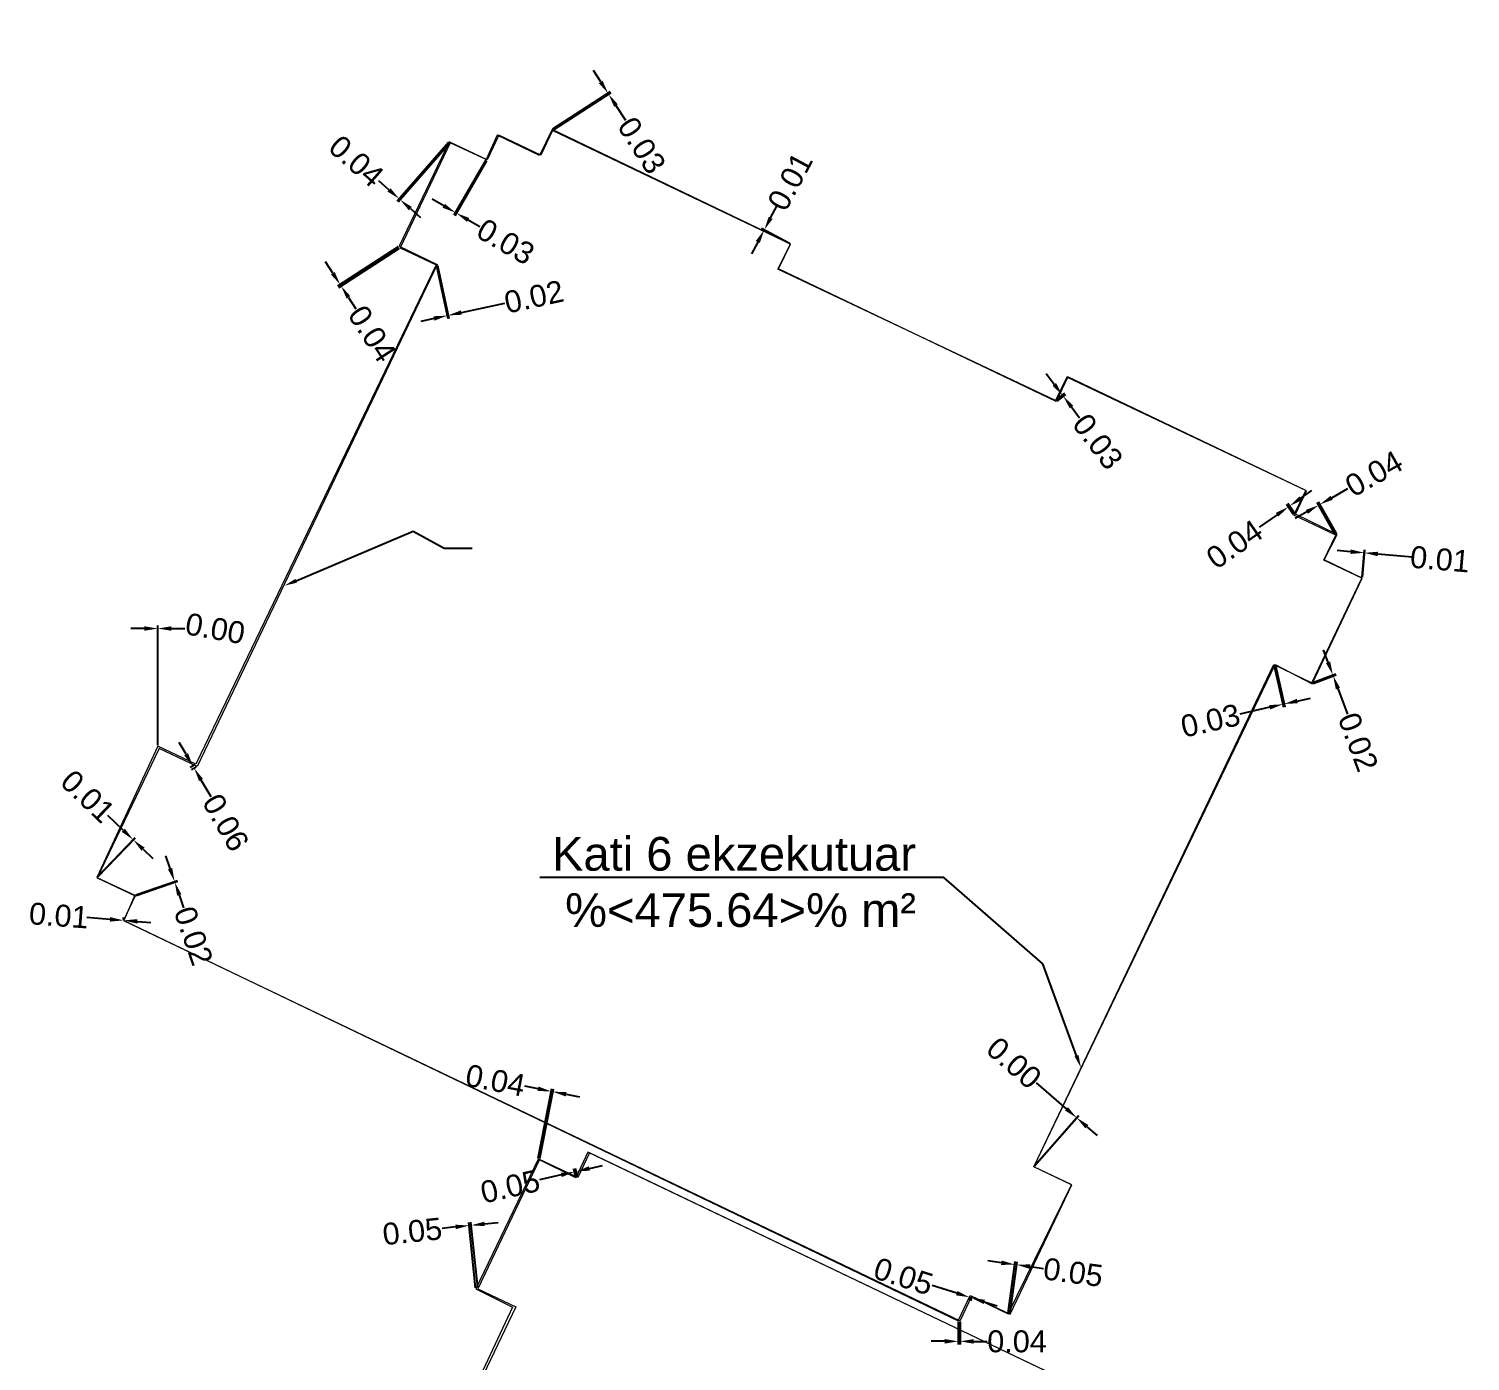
# Model space of a CAD drawing. Header units: metres. Extents: x 7511827 to 7511862.8, y 4693253 to 4693310.
# Drawn here: x 7511827.03 to 7511861.22, y 4693278.39 to 4693310 of the extents above; entities that cross this region are included whole.
import ezdxf
from ezdxf import colors
from ezdxf.entities.mleader import LeaderData, LeaderLine
from ezdxf.math import Vec2, Vec3

# ---------------------------------------------------------------- set-up
doc = ezdxf.new("R2010")
doc.units = ezdxf.units.M
for name, color, linetype, lineweight in [('kati 6 ekzekutim', 1, 'Continuous', 0), ('kati 6 ekzekutim pikat', 1, 'Continuous', 0), ('kati 6 projekt', 250, 'Continuous', 0)]:
    doc.layers.add(name, color=color, linetype=linetype, lineweight=lineweight)
doc.styles.get("Standard").update_dxf_attribs({"font": 'arial.ttf'})
doc.dimstyles.get("Standard").update_dxf_attribs({"dimtxt": 0.18, "dimasz": 0.18, "dimexe": 0.18, "dimexo": 0.0625, "dimgap": 0.09, "dimtad": 0, "dimtih": 1, "dimtoh": 1, "dimdec": 4, "dimzin": 0, "dimdsep": 46, "dimtxsty": 'Standard', "dimcen": 0.09, "dimadec": 0, "dimazin": 0, "dimtfac": 1, "dimtdec": 4, "dimtofl": 0, "dimtmove": 0, "dimatfit": 3, "dimfxl": 1, "dimtolj": 1, "dimtzin": 0, "dimarcsym": 0})

# ---------------------------------------------------------------- blocks, each defined once
blk = doc.blocks.new('*D36')
at = {"layer": 'Defpoints', "color": 0, "transparency": 16777216}
for p in [(7511858.699266247, 4693297.566570179), (7511858.648187623, 4693296.963661869), (7511858.656, 4693296.963000001, 643.937)]:
    blk.add_point(p, dxfattribs=at)
at = {"layer": 'kati 6 ekzekutim', "color": 0, "lineweight": -2, "transparency": 16777216}
for p, q in [((7511858.380408509, 4693297.593583929), (7511858.061550771, 4693297.620597679)), ((7511858.650298073, 4693296.98857263), (7511858.705344342, 4693297.63831317)), ((7511858.65811045, 4693296.987910762), (7511858.713156719, 4693297.637651302)), ((7511859.025936363, 4693297.53889456), (7511859.841327569, 4693297.469814304))]:
    blk.add_line(p, q, dxfattribs=at)
at = {"layer": 'kati 6 ekzekutim', "color": 0, "transparency": 16777216}
for points in [[(7511858.3849108, 4693297.646726887), (7511858.375906217, 4693297.540440973), (7511858.699266247, 4693297.566570179)], [(7511859.030438655, 4693297.592037518), (7511859.021434071, 4693297.485751605), (7511858.707078625, 4693297.565908311)]]:
    blk.add_solid(points, dxfattribs=at)
at = {"layer": 'kati 6 ekzekutim', "color": 0, "transparency": 16777216, "insert": (7511860.500138007, 4693297.41399963), "char_height": 0.52, "attachment_point": 5, "rotation": 355.15744330239573}
blk.add_mtext('\\A1;0.01', dxfattribs=at)
blk = doc.blocks.new('*D37')
at = {"layer": 'Defpoints', "color": 0, "transparency": 16777216}
for p in [(7511857.619963461, 4693298.69557539), (7511858.026443626, 4693297.981468434), (7511858.059000001, 4693298, 643.937)]:
    blk.add_point(p, dxfattribs=at)
at = {"layer": 'kati 6 ekzekutim', "color": 0, "lineweight": -2, "transparency": 16777216}
for p, q in [((7511857.930622472, 4693298.872407062), (7511858.316382575, 4693299.091987377)), ((7511857.341860822, 4693298.537275285), (7511857.063758185, 4693298.378975179)), ((7511858.01407643, 4693298.003195203), (7511857.584345937, 4693298.758148483)), ((7511858.046632805, 4693298.021726769), (7511857.616902311, 4693298.776680049))]:
    blk.add_line(p, q, dxfattribs=at)
at = {"layer": 'kati 6 ekzekutim', "color": 0, "transparency": 16777216}
for points in [[(7511857.904239122, 4693298.918757501), (7511857.957005823, 4693298.826056622), (7511857.652519835, 4693298.714106956)], [(7511857.315477472, 4693298.583625724), (7511857.368244173, 4693298.490924845), (7511857.619963461, 4693298.69557539)]]:
    blk.add_solid(points, dxfattribs=at)
at = {"layer": 'kati 6 ekzekutim', "color": 0, "transparency": 16777216, "insert": (7511858.933681269, 4693299.443362858), "char_height": 0.52, "attachment_point": 5, "rotation": 29.649167470526503}
blk.add_mtext('\\A1;0.04', dxfattribs=at)
blk = doc.blocks.new('*D95')
at = {"layer": 'Defpoints', "color": 0, "transparency": 16777216}
for p in [(7511856.933436012, 4693298.677395376), (7511857.034067086, 4693298.456013963), (7511857.070000003, 4693298.481000002, 650.103)]:
    blk.add_point(p, dxfattribs=at)
at = {"layer": 'kati 6 ekzekutim', "color": 0, "lineweight": -2, "transparency": 16777216}
for p, q in [((7511857.196162595, 4693298.86008293), (7511857.458889179, 4693299.042770484)), ((7511857.019794621, 4693298.476539477), (7511856.856398396, 4693298.711522819)), ((7511857.055727538, 4693298.501525516), (7511856.892331312, 4693298.736508857)), ((7511856.634776512, 4693298.469721784), (7511856.209004153, 4693298.173659964))]:
    blk.add_line(p, q, dxfattribs=at)
at = {"layer": 'kati 6 ekzekutim', "color": 0, "transparency": 16777216}
for points in [[(7511857.16571467, 4693298.903870693), (7511857.226610522, 4693298.816295166), (7511856.933436012, 4693298.677395376)], [(7511856.604328587, 4693298.513509547), (7511856.665224439, 4693298.425934019), (7511856.897503096, 4693298.652409337)]]:
    blk.add_solid(points, dxfattribs=at)
at = {"layer": 'kati 6 ekzekutim', "color": 0, "transparency": 16777216, "insert": (7511855.625835367, 4693297.768152162), "char_height": 0.52, "attachment_point": 5, "rotation": 34.812912058478254}
blk.add_mtext('\\A1;0.04', dxfattribs=at)
blk = doc.blocks.new('*D97')
at = {"layer": 'Defpoints', "color": 0, "transparency": 16777216}
for p in [(7511857.461825814, 4693294.482725419), (7511857.47, 4693294.461, 650.144), (7511857.958123738, 4693294.669457431)]:
    blk.add_point(p, dxfattribs=at)
at = {"layer": 'kati 6 ekzekutim', "color": 0, "lineweight": -2, "transparency": 16777216}
for p, q in [((7511857.845436127, 4693294.968959522), (7511857.732748515, 4693295.268461611)), ((7511857.485224415, 4693294.491529139), (7511858.02551171, 4693294.694812144)), ((7511857.4933986, 4693294.469803721), (7511858.033685895, 4693294.673086725)), ((7511858.078985536, 4693294.348229921), (7511858.307016528, 4693293.742167216))]:
    blk.add_line(p, q, dxfattribs=at)
at = {"layer": 'kati 6 ekzekutim', "color": 0, "transparency": 16777216}
for points in [[(7511857.895353141, 4693294.98774079), (7511857.795519113, 4693294.950178253), (7511857.958123738, 4693294.669457431)], [(7511858.12890255, 4693294.36701119), (7511858.029068521, 4693294.329448653), (7511857.966297924, 4693294.647732012)]]:
    blk.add_solid(points, dxfattribs=at)
at = {"layer": 'kati 6 ekzekutim', "color": 0, "transparency": 16777216, "insert": (7511858.556584807, 4693293.078862529), "char_height": 0.52, "attachment_point": 5, "rotation": 290.61880098057253}
blk.add_mtext('\\A1;0.02', dxfattribs=at)
blk = doc.blocks.new('*D98')
at = {"layer": 'Defpoints', "color": 0, "transparency": 16777216}
for p in [(7511856.559667039, 4693294.914129745), (7511856.59, 4693294.921, 650.016), (7511856.772654843, 4693293.97376423)]:
    blk.add_point(p, dxfattribs=at)
at = {"layer": 'kati 6 ekzekutim', "color": 0, "lineweight": -2, "transparency": 16777216}
for p, q in [((7511856.565189526, 4693294.889747331), (7511856.788559606, 4693293.903542876)), ((7511856.595522488, 4693294.896617586), (7511856.818892567, 4693293.910413131)), ((7511857.115082707, 4693294.051322326), (7511857.427177612, 4693294.122010167)), ((7511856.460559938, 4693293.903076389), (7511855.749426702, 4693293.742008481))]:
    blk.add_line(p, q, dxfattribs=at)
at = {"layer": 'kati 6 ekzekutim', "color": 0, "transparency": 16777216}
for points in [[(7511857.103301401, 4693294.103338143), (7511857.126864014, 4693293.999306509), (7511856.802987803, 4693293.980634484)], [(7511856.448778631, 4693293.955092207), (7511856.472341244, 4693293.851060571), (7511856.772654843, 4693293.97376423)]]:
    blk.add_solid(points, dxfattribs=at)
at = {"layer": 'kati 6 ekzekutim', "color": 0, "transparency": 16777216, "insert": (7511855.05563824, 4693293.584869074), "char_height": 0.52, "attachment_point": 5, "rotation": 12.761870640787713}
blk.add_mtext('\\A1;0.03', dxfattribs=at)
blk = doc.blocks.new('*D99')
at = {"layer": 'Defpoints', "color": 0, "transparency": 16777216}
for p in [(7511851.882478684, 4693284.165306543), (7511850.865130385, 4693283.005634841), (7511850.866999999, 4693283.003999999, 650.094)]:
    blk.add_point(p, dxfattribs=at)
at = {"layer": 'kati 6 ekzekutim', "color": 0, "lineweight": -2, "transparency": 16777216}
for p, q in [((7511851.639716228, 4693284.377584775), (7511850.930256872, 4693284.997955736)), ((7511850.881586901, 4693283.024454595), (7511851.928003835, 4693284.221142274)), ((7511850.883456513, 4693283.022819753), (7511851.929873448, 4693284.219507433)), ((7511852.123371528, 4693283.954663152), (7511852.364264371, 4693283.744019762))]:
    blk.add_line(p, q, dxfattribs=at)
at = {"layer": 'kati 6 ekzekutim', "color": 0, "transparency": 16777216}
for points in [[(7511851.67482346, 4693284.417733582), (7511851.604608997, 4693284.337435968), (7511851.880609072, 4693284.166941385)], [(7511852.158478759, 4693283.99481196), (7511852.088264296, 4693283.914514346), (7511851.882478684, 4693284.165306543)]]:
    blk.add_solid(points, dxfattribs=at)
at = {"layer": 'kati 6 ekzekutim', "color": 0, "transparency": 16777216, "insert": (7511850.39541848, 4693285.465633275), "char_height": 0.52, "attachment_point": 5, "rotation": 318.8326495078127}
blk.add_mtext('\\A1;0.00', dxfattribs=at)
blk = doc.blocks.new('*D101')
at = {"layer": 'Defpoints', "color": 0, "transparency": 16777216}
for p in [(7511850.412344764, 4693280.685323718), (7511850.254999999, 4693279.513, 650.125), (7511850.3005147, 4693279.506891193)]:
    blk.add_point(p, dxfattribs=at)
at = {"layer": 'kati 6 ekzekutim', "color": 0, "lineweight": -2, "transparency": 16777216}
for p, q in [((7511850.095188634, 4693280.72789119), (7511849.778032505, 4693280.770458662)), ((7511850.258325582, 4693279.537777823), (7511850.421922445, 4693280.756683847)), ((7511850.303840283, 4693279.531669016), (7511850.467437146, 4693280.75057504)), ((7511850.775015594, 4693280.636647439), (7511851.092171724, 4693280.594079967))]:
    blk.add_line(p, q, dxfattribs=at)
at = {"layer": 'kati 6 ekzekutim', "color": 0, "transparency": 16777216}
for points in [[(7511850.102283213, 4693280.780750545), (7511850.088094056, 4693280.675031834), (7511850.412344764, 4693280.685323718)], [(7511850.782110173, 4693280.689506793), (7511850.767921016, 4693280.583788083), (7511850.457859465, 4693280.679214911)]]:
    blk.add_solid(points, dxfattribs=at)
at = {"layer": 'kati 6 ekzekutim', "color": 0, "transparency": 16777216, "insert": (7511851.799144862, 4693280.49919276), "char_height": 0.52, "attachment_point": 5, "rotation": 352.3556647427103}
blk.add_mtext('\\A1;0.05', dxfattribs=at)
blk = doc.blocks.new('*D102')
at = {"layer": 'Defpoints', "color": 0, "transparency": 16777216}
for p in [(7511849.355, 4693279.952, 650.055), (7511849.38478622, 4693279.895359783), (7511849.398357902, 4693279.938294575)]:
    blk.add_point(p, dxfattribs=at)
at = {"layer": 'kati 6 ekzekutim', "color": 0, "lineweight": -2, "transparency": 16777216}
for p, q in [((7511849.036309073, 4693280.005513359), (7511848.453681503, 4693280.189681847)), ((7511849.347464989, 4693279.928162558), (7511849.319727487, 4693279.840413379)), ((7511849.390822889, 4693279.914457133), (7511849.363085387, 4693279.826707954)), ((7511849.689905467, 4693279.798911635), (7511849.995024713, 4693279.702463486))]:
    blk.add_line(p, q, dxfattribs=at)
at = {"layer": 'kati 6 ekzekutim', "color": 0, "transparency": 16777216}
for points in [[(7511849.052383765, 4693280.056366567), (7511849.020234382, 4693279.954660151), (7511849.34142832, 4693279.909065209)], [(7511849.705980158, 4693279.849764843), (7511849.673830776, 4693279.748058427), (7511849.38478622, 4693279.895359783)]]:
    blk.add_solid(points, dxfattribs=at)
at = {"layer": 'kati 6 ekzekutim', "color": 0, "transparency": 16777216, "insert": (7511847.773539796, 4693280.40467454), "char_height": 0.52, "attachment_point": 5, "rotation": 342.4582622809722}
blk.add_mtext('\\A1;0.05', dxfattribs=at)
blk = doc.blocks.new('*D103')
at = {"layer": 'Defpoints', "color": 0, "transparency": 16777216}
for p in [(7511849.074, 4693279.352000001, 650.092), (7511849.117944951, 4693279.35189108), (7511849.11673322, 4693278.863013894)]:
    blk.add_point(p, dxfattribs=at)
at = {"layer": 'kati 6 ekzekutim', "color": 0, "lineweight": -2, "transparency": 16777216}
for p, q in [((7511849.073938035, 4693279.327000077), (7511849.072609811, 4693278.791123037)), ((7511849.117882987, 4693279.326891156), (7511849.116554762, 4693278.791014115)), ((7511848.752789252, 4693278.863915965), (7511848.432790236, 4693278.864709114)), ((7511849.436732238, 4693278.862220745), (7511849.756731256, 4693278.861427596))]:
    blk.add_line(p, q, dxfattribs=at)
at = {"layer": 'kati 6 ekzekutim', "color": 0, "transparency": 16777216}
for points in [[(7511848.752921444, 4693278.917249135), (7511848.752657061, 4693278.810582795), (7511849.072788269, 4693278.863122816)], [(7511849.43686443, 4693278.915553914), (7511849.436600047, 4693278.808887575), (7511849.11673322, 4693278.863013894)]]:
    blk.add_solid(points, dxfattribs=at)
at = {"layer": 'kati 6 ekzekutim', "color": 0, "transparency": 16777216, "insert": (7511850.467026481, 4693278.859667059), "char_height": 0.52, "attachment_point": 5, "rotation": 359.857987041094}
blk.add_mtext('\\A1;0.04', dxfattribs=at)
blk = doc.blocks.new('*D105')
at = {"layer": 'Defpoints', "color": 0, "transparency": 16777216}
for p in [(7511851.54455951, 4693301.30633592), (7511851.376, 4693301.177999999, 650.104), (7511851.395573542, 4693301.152291635)]:
    blk.add_point(p, dxfattribs=at)
at = {"layer": 'kati 6 ekzekutim', "color": 0, "lineweight": -2, "transparency": 16777216}
for p, q in [((7511851.350712062, 4693301.560939861), (7511851.156864613, 4693301.815543802)), ((7511851.395890933, 4693301.193144333), (7511851.601845399, 4693301.349951597)), ((7511851.415464476, 4693301.167435967), (7511851.621418941, 4693301.324243232)), ((7511851.757980501, 4693301.026023614), (7511851.951827949, 4693300.771419673))]:
    blk.add_line(p, q, dxfattribs=at)
at = {"layer": 'kati 6 ekzekutim', "color": 0, "transparency": 16777216}
for points in [[(7511851.393146052, 4693301.593247769), (7511851.308278073, 4693301.528631954), (7511851.54455951, 4693301.30633592)], [(7511851.800414491, 4693301.058331522), (7511851.715546512, 4693300.993715706), (7511851.564133053, 4693301.280627555)]]:
    blk.add_solid(points, dxfattribs=at)
at = {"layer": 'kati 6 ekzekutim', "color": 0, "transparency": 16777216, "insert": (7511852.382751753, 4693300.205433897), "char_height": 0.52, "attachment_point": 5, "rotation": 307.2845067913481}
blk.add_mtext('\\A1;0.03', dxfattribs=at)
blk = doc.blocks.new('*D106')
at = {"layer": 'Defpoints', "color": 0, "transparency": 16777216}
for p in [(7511844.4716909, 4693305.227425043), (7511845.090231011, 4693304.887944349), (7511845.093999999, 4693304.894999998, 643.937)]:
    blk.add_point(p, dxfattribs=at)
at = {"layer": 'kati 6 ekzekutim', "color": 0, "lineweight": -2, "transparency": 16777216}
for p, q in [((7511844.622465145, 4693305.509678699), (7511844.773239389, 4693305.791932356)), ((7511845.068179945, 4693304.899723588), (7511844.404414841, 4693305.254293597)), ((7511845.071948931, 4693304.906779236), (7511844.408183827, 4693305.261349247)), ((7511844.317147668, 4693304.938115735), (7511844.166373424, 4693304.655862078))]:
    blk.add_line(p, q, dxfattribs=at)
at = {"layer": 'kati 6 ekzekutim', "color": 0, "transparency": 16777216}
for points in [[(7511844.575422868, 4693305.534807741), (7511844.669507422, 4693305.484549658), (7511844.4716909, 4693305.227425043)], [(7511844.270105392, 4693304.963244776), (7511844.364189945, 4693304.912986694), (7511844.467921914, 4693305.220369393)]]:
    blk.add_solid(points, dxfattribs=at)
at = {"layer": 'kati 6 ekzekutim', "color": 0, "transparency": 16777216, "insert": (7511845.084762789, 4693306.375112983), "char_height": 0.52, "attachment_point": 5, "rotation": 61.88976087719596}
blk.add_mtext('\\A1;0.01', dxfattribs=at)
blk = doc.blocks.new('*D108')
at = {"layer": 'Defpoints', "color": 0, "transparency": 16777216}
for p in [(7511836.689, 4693304.4, 650.009), (7511836.712175518, 4693304.405024175), (7511836.973923039, 4693303.197634884)]:
    blk.add_point(p, dxfattribs=at)
at = {"layer": 'kati 6 ekzekutim', "color": 0, "lineweight": -2, "transparency": 16777216}
for p, q in [((7511836.694296665, 4693304.375567536), (7511836.966001919, 4693303.122245211)), ((7511836.717472184, 4693304.380591709), (7511836.989177436, 4693303.127269385)), ((7511837.286658589, 4693303.265432201), (7511838.316100333, 4693303.488602828)), ((7511836.638011971, 4693303.124813393), (7511836.325276423, 4693303.057016075))]:
    blk.add_line(p, q, dxfattribs=at)
at = {"layer": 'kati 6 ekzekutim', "color": 0, "transparency": 16777216}
for points in [[(7511837.275359035, 4693303.317554792), (7511837.297958141, 4693303.21330961), (7511836.973923039, 4693303.197634884)], [(7511836.626712419, 4693303.176935984), (7511836.649311525, 4693303.072690801), (7511836.950747522, 4693303.19261071)]]:
    blk.add_solid(points, dxfattribs=at)
at = {"layer": 'kati 6 ekzekutim', "color": 0, "transparency": 16777216, "insert": (7511839.008713045, 4693303.63875296), "char_height": 0.52, "attachment_point": 5, "rotation": 12.231763215894425}
blk.add_mtext('\\A1;0.02', dxfattribs=at)
blk = doc.blocks.new('*D109')
at = {"layer": 'Defpoints', "color": 0, "transparency": 16777216}
for p in [(7511836.996378618, 4693307.317364916), (7511837.023000001, 4693307.294000001, 650.114), (7511835.836008316, 4693305.941572314)]:
    blk.add_point(p, dxfattribs=at)
at = {"layer": 'kati 6 ekzekutim', "color": 0, "lineweight": -2, "transparency": 16777216}
for p, q in [((7511836.979887556, 4693307.298575427), (7511835.761892676, 4693305.9108235)), ((7511837.006508939, 4693307.275210511), (7511835.788514059, 4693305.887458584)), ((7511835.568881471, 4693306.176022811), (7511835.328376009, 4693306.387108392)), ((7511836.076513778, 4693305.730486733), (7511836.317019241, 4693305.519401152))]:
    blk.add_line(p, q, dxfattribs=at)
at = {"layer": 'kati 6 ekzekutim', "color": 0, "transparency": 16777216}
for points in [[(7511835.604062401, 4693306.216107054), (7511835.533700541, 4693306.135938567), (7511835.809386933, 4693305.964937231)], [(7511836.111694708, 4693305.770570976), (7511836.041332848, 4693305.690402489), (7511835.836008316, 4693305.941572314)]]:
    blk.add_solid(points, dxfattribs=at)
at = {"layer": 'kati 6 ekzekutim', "color": 0, "transparency": 16777216, "insert": (7511834.794530989, 4693306.855650709), "char_height": 0.52, "attachment_point": 5, "rotation": 318.7273909937344}
blk.add_mtext('\\A1;0.04', dxfattribs=at)
blk = doc.blocks.new('*D110')
at = {"layer": 'Defpoints', "color": 0, "transparency": 16777216}
for p in [(7511837.876000001, 4693306.899, 650.022), (7511837.898537349, 4693306.885960672), (7511837.168280918, 4693305.623775801)]:
    blk.add_point(p, dxfattribs=at)
at = {"layer": 'kati 6 ekzekutim', "color": 0, "lineweight": -2, "transparency": 16777216}
for p, q in [((7511837.863480287, 4693306.877360759), (7511837.109686791, 4693305.574494116)), ((7511837.886017634, 4693306.864321431), (7511837.132224139, 4693305.561454788)), ((7511836.868761288, 4693305.797067479), (7511836.591779007, 4693305.95731983)), ((7511837.4452632, 4693305.463523449), (7511837.722245481, 4693305.303271099))]:
    blk.add_line(p, q, dxfattribs=at)
at = {"layer": 'kati 6 ekzekutim', "color": 0, "transparency": 16777216}
for points in [[(7511836.895470014, 4693305.843231194), (7511836.842052563, 4693305.750903766), (7511837.145743569, 4693305.636815129)], [(7511837.471971924, 4693305.509687165), (7511837.418554474, 4693305.417359736), (7511837.168280918, 4693305.623775801)]]:
    blk.add_solid(points, dxfattribs=at)
at = {"layer": 'kati 6 ekzekutim', "color": 0, "transparency": 16777216, "insert": (7511838.337978413, 4693304.94702936), "char_height": 0.52, "attachment_point": 5, "rotation": 329.9478132257015}
blk.add_mtext('\\A1;0.03', dxfattribs=at)
blk = doc.blocks.new('*D112')
at = {"layer": 'Defpoints', "color": 0, "transparency": 16777216}
for p in [(7511840.765842006, 4693308.466772199), (7511839.437, 4693307.607, 650.126), (7511839.451737458, 4693307.58422216)]:
    blk.add_point(p, dxfattribs=at)
at = {"layer": 'kati 6 ekzekutim', "color": 0, "lineweight": -2, "transparency": 16777216}
for p, q in [((7511840.592011109, 4693308.735440804), (7511840.418180212, 4693309.004109409)), ((7511839.457989736, 4693307.620580539), (7511840.826292442, 4693308.50588415)), ((7511839.472727193, 4693307.5978027), (7511840.8410299, 4693308.48310631)), ((7511840.95441036, 4693308.175325754), (7511841.178419175, 4693307.829103437))]:
    blk.add_line(p, q, dxfattribs=at)
at = {"layer": 'kati 6 ekzekutim', "color": 0, "transparency": 16777216}
for points in [[(7511840.636789209, 4693308.764412619), (7511840.547233009, 4693308.706468987), (7511840.765842006, 4693308.466772199)], [(7511840.99918846, 4693308.20429757), (7511840.90963226, 4693308.146353938), (7511840.780579464, 4693308.443994359)]]:
    blk.add_solid(points, dxfattribs=at)
at = {"layer": 'kati 6 ekzekutim', "color": 0, "transparency": 16777216, "insert": (7511841.564846087, 4693307.231851845), "char_height": 0.52, "attachment_point": 5, "rotation": 302.9032143112629}
blk.add_mtext('\\A1;0.03', dxfattribs=at)
blk = doc.blocks.new('*D114')
at = {"layer": 'Defpoints', "color": 0, "transparency": 16777216}
for p in [(7511830.917615029, 4693292.511279165), (7511830.986, 4693292.551, 650.1), (7511831.017638865, 4693292.49652927)]:
    blk.add_point(p, dxfattribs=at)
at = {"layer": 'kati 6 ekzekutim', "color": 0, "lineweight": -2, "transparency": 16777216}
for p, q in [((7511830.756891016, 4693292.787988022), (7511830.596167004, 4693293.06469688)), ((7511830.96438212, 4693292.538443436), (7511830.855355536, 4693292.475116262)), ((7511830.996020986, 4693292.483972706), (7511830.886994401, 4693292.420645532)), ((7511831.109977907, 4693292.180099578), (7511831.340014392, 4693291.784059608))]:
    blk.add_line(p, q, dxfattribs=at)
at = {"layer": 'kati 6 ekzekutim', "color": 0, "transparency": 16777216}
for points in [[(7511830.803009159, 4693292.814775357), (7511830.710772874, 4693292.761200687), (7511830.917615029, 4693292.511279165)], [(7511831.15609605, 4693292.206886913), (7511831.063859764, 4693292.153312243), (7511830.949253894, 4693292.456808435)]]:
    blk.add_solid(points, dxfattribs=at)
at = {"layer": 'kati 6 ekzekutim', "color": 0, "transparency": 16777216, "insert": (7511831.697215561, 4693291.169087857), "char_height": 0.52, "attachment_point": 5, "rotation": 300.1498015949446}
blk.add_mtext('\\A1;0.06', dxfattribs=at)
blk = doc.blocks.new('*D115')
at = {"layer": 'Defpoints', "color": 0, "transparency": 16777216}
for p in [(7511830.087, 4693295.77032164), (7511830.087, 4693292.981, 650.1), (7511830.087, 4693292.981, 643.937)]:
    blk.add_point(p, dxfattribs=at)
at = {"layer": 'kati 6 ekzekutim', "color": 0, "lineweight": -2, "transparency": 16777216}
for p, q in [((7511830.087, 4693293.006), (7511830.087, 4693295.84232164)), ((7511830.087, 4693293.006), (7511830.087, 4693295.84232164)), ((7511829.767, 4693295.77032164), (7511829.447000001, 4693295.77032164)), ((7511830.407000001, 4693295.77032164), (7511830.727, 4693295.77032164))]:
    blk.add_line(p, q, dxfattribs=at)
at = {"layer": 'kati 6 ekzekutim', "color": 0, "transparency": 16777216}
for points in [[(7511829.767, 4693295.823654974), (7511829.767, 4693295.716988306), (7511830.087, 4693295.77032164)], [(7511830.407000001, 4693295.823654974), (7511830.407000001, 4693295.716988306), (7511830.087, 4693295.77032164)]]:
    blk.add_solid(points, dxfattribs=at)
at = {"layer": 'kati 6 ekzekutim', "color": 0, "transparency": 16777216, "insert": (7511831.44843498, 4693295.77032164), "char_height": 0.52, "attachment_point": 5, "rotation": 350}
blk.add_mtext('\\A1;0.00', dxfattribs=at)
blk = doc.blocks.new('*D116')
at = {"layer": 'Defpoints', "color": 0, "transparency": 16777216}
for p in [(7511830.482267412, 4693289.774134146), (7511829.544, 4693289.448999999, 650.028), (7511829.550864574, 4693289.429190307)]:
    blk.add_point(p, dxfattribs=at)
at = {"layer": 'kati 6 ekzekutim', "color": 0, "lineweight": -2, "transparency": 16777216}
for p, q in [((7511830.377491526, 4693290.07649488), (7511830.272715641, 4693290.378855615)), ((7511829.567621933, 4693289.457185616), (7511830.550298578, 4693289.79770872)), ((7511829.574486507, 4693289.437375923), (7511830.557163154, 4693289.777899028)), ((7511830.593907874, 4693289.451963719), (7511830.698683759, 4693289.149602984))]:
    blk.add_line(p, q, dxfattribs=at)
at = {"layer": 'kati 6 ekzekutim', "color": 0, "transparency": 16777216}
for points in [[(7511830.427884983, 4693290.093957528), (7511830.327098072, 4693290.059032233), (7511830.482267412, 4693289.774134146)], [(7511830.64430133, 4693289.469426367), (7511830.543514419, 4693289.434501071), (7511830.489131988, 4693289.754324453)]]:
    blk.add_solid(points, dxfattribs=at)
at = {"layer": 'kati 6 ekzekutim', "color": 0, "transparency": 16777216, "insert": (7511830.930730006, 4693288.479967285), "char_height": 0.52, "attachment_point": 5, "rotation": 289.11253613946445}
blk.add_mtext('\\A1;0.02', dxfattribs=at)
blk = doc.blocks.new('*D117')
at = {"layer": 'Defpoints', "color": 0, "transparency": 16777216}
for p in [(7511829.50557156, 4693290.757650394), (7511828.642, 4693289.867, 643.937), (7511828.648705932, 4693289.860594509)]:
    blk.add_point(p, dxfattribs=at)
at = {"layer": 'kati 6 ekzekutim', "color": 0, "lineweight": -2, "transparency": 16777216}
for p, q in [((7511829.267467238, 4693290.985087071), (7511828.904192005, 4693291.332086701)), ((7511828.659268062, 4693289.885077999), (7511829.548597645, 4693290.816120522)), ((7511828.665973994, 4693289.878672509), (7511829.555303577, 4693290.809715032)), ((7511829.73696995, 4693290.536619208), (7511829.968368339, 4693290.315588022))]:
    blk.add_line(p, q, dxfattribs=at)
at = {"layer": 'kati 6 ekzekutim', "color": 0, "transparency": 16777216}
for points in [[(7511829.304305769, 4693291.023653468), (7511829.230628707, 4693290.946520673), (7511829.498865628, 4693290.764055884)], [(7511829.77380848, 4693290.575185605), (7511829.700131419, 4693290.49805281), (7511829.50557156, 4693290.757650394)]]:
    blk.add_solid(points, dxfattribs=at)
at = {"layer": 'kati 6 ekzekutim', "color": 0, "transparency": 16777216, "insert": (7511828.426086392, 4693291.788772034), "char_height": 0.52, "attachment_point": 5, "rotation": 316.31267517052385}
blk.add_mtext('\\A1;0.01', dxfattribs=at)
blk = doc.blocks.new('*D118')
at = {"layer": 'Defpoints', "color": 0, "transparency": 16777216}
for p in [(7511829.270451475, 4693288.842786499), (7511829.280999999, 4693288.842, 650.136), (7511829.281436857, 4693288.847859113)]:
    blk.add_point(p, dxfattribs=at)
at = {"layer": 'kati 6 ekzekutim', "color": 0, "lineweight": -2, "transparency": 16777216}
for p, q in [((7511828.951774117, 4693288.872438829), (7511828.398712017, 4693288.913675245)), ((7511829.27231032, 4693288.867717298), (7511829.276241805, 4693288.920446311)), ((7511829.282858845, 4693288.866930799), (7511829.28679033, 4693288.919659811)), ((7511829.600551073, 4693288.824065898), (7511829.919665288, 4693288.800272682))]:
    blk.add_line(p, q, dxfattribs=at)
at = {"layer": 'kati 6 ekzekutim', "color": 0, "transparency": 16777216}
for points in [[(7511828.955739653, 4693288.925624533), (7511828.94780858, 4693288.819253126), (7511829.270888332, 4693288.848645614)], [(7511829.604516609, 4693288.8772516), (7511829.596585537, 4693288.770880194), (7511829.281436857, 4693288.847859113)]]:
    blk.add_solid(points, dxfattribs=at)
at = {"layer": 'kati 6 ekzekutim', "color": 0, "transparency": 16777216, "insert": (7511827.739371655, 4693288.962835786), "char_height": 0.52, "attachment_point": 5, "rotation": 355.73590586628745}
blk.add_mtext('\\A1;0.01', dxfattribs=at)
blk = doc.blocks.new('*D130')
at = {"layer": 'Defpoints', "color": 0, "transparency": 16777216}
for p in [(7511837.519100517, 4693281.615491382), (7511837.627000001, 4693280.107, 650.107), (7511837.676472257, 4693280.11217892)]:
    blk.add_point(p, dxfattribs=at)
at = {"layer": 'kati 6 ekzekutim', "color": 0, "lineweight": -2, "transparency": 16777216}
for p, q in [((7511837.151367355, 4693281.576995853), (7511836.833106451, 4693281.543679245)), ((7511837.624397141, 4693280.131864133), (7511837.462132024, 4693281.681921165)), ((7511837.673869397, 4693280.137043053), (7511837.511604279, 4693281.687100085)), ((7511837.837361421, 4693281.64880799), (7511838.155622326, 4693281.682124598))]:
    blk.add_line(p, q, dxfattribs=at)
at = {"layer": 'kati 6 ekzekutim', "color": 0, "transparency": 16777216}
for points in [[(7511837.145814587, 4693281.630039337), (7511837.156920124, 4693281.523952369), (7511837.469628261, 4693281.610312462)], [(7511837.831808654, 4693281.701851474), (7511837.84291419, 4693281.595764506), (7511837.519100517, 4693281.615491382)]]:
    blk.add_solid(points, dxfattribs=at)
at = {"layer": 'kati 6 ekzekutim', "color": 0, "transparency": 16777216, "insert": (7511836.123670654, 4693281.46941315), "char_height": 0.52, "attachment_point": 5, "rotation": 5.9761458225057345}
blk.add_mtext('\\A1;0.05', dxfattribs=at)
blk = doc.blocks.new('*D144')
at = {"layer": 'Defpoints', "color": 0, "transparency": 16777216}
for p in [(7511839.457298581, 4693284.784950184), (7511839.105000001, 4693283.186999999), (7511839.143246718, 4693283.179518241)]:
    blk.add_point(p, dxfattribs=at)
at = {"layer": 'kati 6 ekzekutim', "color": 0, "lineweight": -2, "transparency": 16777216}
for p, q in [((7511839.105004209, 4693284.853865408), (7511838.790956555, 4693284.915298875)), ((7511839.109799491, 4693283.211534973), (7511839.432874395, 4693284.863092663)), ((7511839.148046207, 4693283.204053216), (7511839.471121111, 4693284.855610905)), ((7511839.771346235, 4693284.723516716), (7511840.085393888, 4693284.662083249))]:
    blk.add_line(p, q, dxfattribs=at)
at = {"layer": 'kati 6 ekzekutim', "color": 0, "transparency": 16777216}
for points in [[(7511839.11524312, 4693284.906206684), (7511839.094765298, 4693284.801524132), (7511839.419051864, 4693284.792431941)], [(7511839.781585146, 4693284.775857992), (7511839.761107324, 4693284.671175439), (7511839.457298581, 4693284.784950184)]]:
    blk.add_solid(points, dxfattribs=at)
at = {"layer": 'kati 6 ekzekutim', "color": 0, "transparency": 16777216, "insert": (7511838.093871448, 4693285.051661478), "char_height": 0.52, "attachment_point": 5, "rotation": 348.9316668347987}
blk.add_mtext('\\A1;0.04', dxfattribs=at)
blk = doc.blocks.new('*D145')
at = {"layer": 'Defpoints', "color": 0, "transparency": 16777216}
for p in [(7511840.012443787, 4693282.892805701), (7511840.000999999, 4693282.738, 650.012), (7511840.045403516, 4693282.748114862)]:
    blk.add_point(p, dxfattribs=at)
at = {"layer": 'kati 6 ekzekutim', "color": 0, "lineweight": -2, "transparency": 16777216}
for p, q in [((7511839.656032954, 4693282.811617393), (7511839.140109419, 4693282.694093024)), ((7511839.995447386, 4693282.762375572), (7511839.952048746, 4693282.952892485)), ((7511840.039850904, 4693282.772490432), (7511839.996452263, 4693282.963007347)), ((7511840.324451104, 4693282.963879146), (7511840.63645842, 4693283.03495259))]:
    blk.add_line(p, q, dxfattribs=at)
at = {"layer": 'kati 6 ekzekutim', "color": 0, "transparency": 16777216}
for points in [[(7511839.644187381, 4693282.863618612), (7511839.667878529, 4693282.759616174), (7511839.968040271, 4693282.882690839)], [(7511840.31260553, 4693283.015880365), (7511840.336296678, 4693282.911877926), (7511840.012443787, 4693282.892805701)]]:
    blk.add_solid(points, dxfattribs=at)
at = {"layer": 'kati 6 ekzekutim', "color": 0, "transparency": 16777216, "insert": (7511838.444613506, 4693282.535663116), "char_height": 0.52, "attachment_point": 5, "rotation": 12.83267147234399}
blk.add_mtext('\\A1;0.05', dxfattribs=at)
blk = doc.blocks.new('*D147')
at = {"layer": 'Defpoints', "color": 0, "transparency": 16777216}
for p in [(7511835.81001681, 4693304.836428469), (7511835.833000001, 4693304.801000001, 650.122), (7511834.412143201, 4693303.92959853)]:
    blk.add_point(p, dxfattribs=at)
at = {"layer": 'kati 6 ekzekutim', "color": 0, "lineweight": -2, "transparency": 16777216}
for p, q in [((7511835.789043469, 4693304.822822623), (7511834.351739982, 4693303.890413695)), ((7511835.81202666, 4693304.787394155), (7511834.374723173, 4693303.854985227)), ((7511834.23798838, 4693304.198057275), (7511834.063833559, 4693304.466516022)), ((7511834.609281212, 4693303.625711315), (7511834.783436033, 4693303.357252569))]:
    blk.add_line(p, q, dxfattribs=at)
at = {"layer": 'kati 6 ekzekutim', "color": 0, "transparency": 16777216}
for points in [[(7511834.282731503, 4693304.227083079), (7511834.193245255, 4693304.169031472), (7511834.412143201, 4693303.92959853)], [(7511834.654024336, 4693303.654737119), (7511834.564538088, 4693303.596685512), (7511834.435126391, 4693303.894170062)]]:
    blk.add_solid(points, dxfattribs=at)
at = {"layer": 'kati 6 ekzekutim', "color": 0, "transparency": 16777216, "insert": (7511835.170003902, 4693302.761360222), "char_height": 0.52, "attachment_point": 5, "rotation": 302.9723208222367}
blk.add_mtext('\\A1;0.04', dxfattribs=at)

msp = doc.modelspace()

# ---------------------------------------------------------------- linework, layer by layer
at = {"layer": 'kati 6 ekzekutim', "elevation": 643.937, "flags": 128}
msp.add_lwpolyline([(7511849.074, 4693279.352), (7511849.355, 4693279.952), (7511850.255, 4693279.513), (7511851.759, 4693282.575), (7511850.867, 4693283.004), (7511856.59, 4693294.921), (7511857.47, 4693294.461), (7511858.656, 4693296.963), (7511857.752, 4693297.4), (7511858.059, 4693298), (7511857.07, 4693298.481), (7511857.331, 4693299.039), (7511851.649, 4693301.733), (7511851.376, 4693301.178), (7511844.794, 4693304.297), (7511845.094, 4693304.895), (7511839.437, 4693307.607), (7511839.142, 4693306.988), (7511838.134, 4693307.476), (7511837.876, 4693306.899), (7511837.023, 4693307.294), (7511835.833, 4693304.801), (7511836.689, 4693304.4), (7511830.986, 4693292.551), (7511830.087, 4693292.981), (7511828.642, 4693289.867), (7511829.544, 4693289.449), (7511829.281, 4693288.842), (7511849.074, 4693279.352)], dxfattribs=at)
at = {"layer": 'kati 6 ekzekutim', "flags": 128}
msp.add_lwpolyline([(7511860.176, 4693273.845), (7511840.283, 4693283.347), (7511840.001, 4693282.738), (7511839.105, 4693283.187), (7511837.627, 4693280.107), (7511838.502, 4693279.674), (7511832.906, 4693267.743)], dxfattribs=at)
at = {"layer": 'kati 6 projekt', "flags": 128}
msp.add_lwpolyline([(7511829.270451475, 4693288.8427865), (7511849.11794495, 4693279.351891078), (7511849.398357901, 4693279.938294574), (7511850.3005147, 4693279.506891193), (7511851.767289163, 4693282.574230515), (7511850.865130386, 4693283.005634842), (7511856.559667039, 4693294.914129745), (7511857.461825814, 4693294.48272542), (7511858.648187622, 4693296.963661868), (7511857.746030822, 4693297.395065249), (7511858.026443626, 4693297.981468434), (7511857.034067085, 4693298.456013962), (7511857.314479899, 4693299.042417169), (7511851.675986333, 4693301.738694796), (7511851.395573542, 4693301.152291635), (7511844.809818095, 4693304.301541248), (7511845.090231013, 4693304.887944349), (7511839.451737458, 4693307.58422216), (7511839.171324668, 4693306.997819), (7511838.17895014, 4693307.472363831), (7511837.898537349, 4693306.885960671), (7511836.996378617, 4693307.317364916), (7511835.810016809, 4693304.836428468), (7511836.712175517, 4693304.405024175), (7511831.017638865, 4693292.49652927), (7511830.115480157, 4693292.927933563), (7511828.648705932, 4693289.860594509), (7511829.550864575, 4693289.429190307)], close=True, dxfattribs=at)
msp.add_lwpolyline([(7511860.173308415, 4693273.84358567), (7511840.325830713, 4693283.334514071), (7511840.045403516, 4693282.748114862), (7511839.143246717, 4693283.179518242), (7511837.676472256, 4693280.11217892), (7511838.57863103, 4693279.680774594), (7511832.884082763, 4693267.772287768)], dxfattribs=at)

# ---------------------------------------------------------------- dimensions: what is measured, and where the dimension line sits
at = {"layer": 'kati 6 ekzekutim', "color": 5}
for base, p1, p2, angle, picture, middle in [((7511840.765842006, 4693308.466772199), (7511839.451737458, 4693307.58422216), (7511839.437, 4693307.607, 650.126), 122.9032143112629, '*D112', (7511841.564846087, 4693307.231851845)), ((7511835.836008316, 4693305.941572314), (7511836.996378617, 4693307.317364916), (7511837.023, 4693307.294, 650.114), 318.72739099373445, '*D109', (7511834.794530989, 4693306.855650709)), ((7511844.4716909, 4693305.227425043), (7511845.090231013, 4693304.887944349), (7511845.094, 4693304.895, 643.937), 61.88976087719596, '*D106', (7511845.084762789, 4693306.375112983)), ((7511837.168280918, 4693305.623775801), (7511837.876, 4693306.899, 650.022), (7511837.898537349, 4693306.885960671), 329.9478132257015, '*D110', (7511838.337978413, 4693304.94702936)), ((7511834.412143201, 4693303.92959853), (7511835.833, 4693304.801, 650.122), (7511835.810016809, 4693304.836428468), 122.97232082223677, '*D147', (7511835.170003902, 4693302.761360222)), ((7511836.973923039, 4693303.197634884), (7511836.689, 4693304.4, 650.009), (7511836.712175517, 4693304.405024175), 12.231763215894423, '*D108', (7511839.008713045, 4693303.63875296)), ((7511851.54455951, 4693301.30633592), (7511851.395573542, 4693301.152291635), (7511851.376, 4693301.178, 650.104), 127.28450679134811, '*D105', (7511852.382751753, 4693300.205433897)), ((7511857.619963461, 4693298.69557539), (7511858.059, 4693298, 643.937), (7511858.026443626, 4693297.981468434), 209.6491662325939, '*D37', (7511858.933681269, 4693299.443362858)), ((7511856.933436012, 4693298.677395376), (7511857.034067085, 4693298.456013962), (7511857.07, 4693298.481, 650.103), 34.812912058478254, '*D95', (7511855.625835367, 4693297.768152162)), ((7511858.699266247, 4693297.566570179), (7511858.656, 4693296.963, 643.937), (7511858.648187622, 4693296.963661868), 175.15744330239576, '*D36', (7511860.500138007, 4693297.41399963)), ((7511857.958123738, 4693294.669457431), (7511857.47, 4693294.461, 650.144), (7511857.461825814, 4693294.48272542), 110.61880098057253, '*D97', (7511858.556584807, 4693293.078862529)), ((7511856.772654843, 4693293.97376423), (7511856.59, 4693294.921, 650.016), (7511856.559667039, 4693294.914129745), 192.7618706407877, '*D98', (7511855.05563824, 4693293.584869074)), ((7511830.917615029, 4693292.511279165), (7511831.017638865, 4693292.49652927), (7511830.986, 4693292.551, 650.1), 120.14980159494462, '*D114', (7511831.697215561, 4693291.169087857)), ((7511829.50557156, 4693290.757650394), (7511828.642, 4693289.867, 643.937), (7511828.648705932, 4693289.860594509), 316.3126751705238, '*D117', (7511828.426086392, 4693291.788772034)), ((7511830.482267412, 4693289.774134146), (7511829.550864575, 4693289.429190307), (7511829.544, 4693289.449, 650.028), 109.11253613946447, '*D116', (7511830.930730006, 4693288.479967285)), ((7511829.281436857, 4693288.847859113), (7511829.270451475, 4693288.8427865), (7511829.281, 4693288.842, 650.136), 355.73590586628745, '*D118', (7511827.739371655, 4693288.962835786)), ((7511851.882478684, 4693284.165306543), (7511850.865130386, 4693283.005634842), (7511850.867, 4693283.004, 650.094), 318.8326333337656, '*D99', (7511850.39541848, 4693285.465633275)), ((7511839.457298581, 4693284.784950184), (7511839.105, 4693283.187), (7511839.143246717, 4693283.179518242), 348.9316668347987, '*D144', (7511838.093871448, 4693285.051661478)), ((7511840.012443787, 4693282.892805701), (7511840.001, 4693282.738, 650.012), (7511840.045403516, 4693282.748114862), 12.832671472343984, '*D145', (7511838.444613506, 4693282.535663116)), ((7511837.519100517, 4693281.615491382), (7511837.627, 4693280.107, 650.107), (7511837.676472256, 4693280.11217892), 5.976145822505742, '*D130', (7511836.123670654, 4693281.46941315)), ((7511849.38478622, 4693279.895359783), (7511849.355, 4693279.952, 650.055), (7511849.398357901, 4693279.938294574), 342.4582622809721, '*D102', (7511847.773539796, 4693280.40467454)), ((7511850.412344764, 4693280.685323718), (7511850.3005147, 4693279.506891193), (7511850.255, 4693279.513, 650.125), 172.35566474271036, '*D101', (7511851.799144862, 4693280.49919276)), ((7511849.11673322, 4693278.863013894), (7511849.074, 4693279.352, 650.092), (7511849.11794495, 4693279.351891078), 359.857987041094, '*D103', (7511850.467026481, 4693278.859667059))]:
    dim = msp.add_linear_dim(base=base, p1=p1, p2=p2, angle=angle, dimstyle='Standard', override={"dimscale": 0.4, "dimtxt": 1.3, "dimasz": 0.8, "dimtih": 0, "dimtoh": 0, "dimdec": 2, "dimcen": 0, "dimtdec": 2}, dxfattribs=at)
    dim.commit()
    dim.dimension.update_dxf_attribs({"geometry": picture, "text_midpoint": middle, "dimtype": 161})
dim = msp.add_linear_dim(base=(7511830.087, 4693295.77032164), p1=(7511830.087, 4693292.981, 650.1), p2=(7511830.087, 4693292.981, 643.937), angle=0, dimstyle='Standard', override={"dimscale": 0.4, "dimtxt": 1.3, "dimasz": 0.8, "dimtih": 0, "dimtoh": 0, "dimdec": 2, "dimcen": 0, "dimtdec": 2}, dxfattribs=at)
dim.commit()
dim.dimension.update_dxf_attribs({"geometry": '*D115', "text_midpoint": (7511831.44843498, 4693295.77032164), "dimtype": 161, "text_rotation": 350.0000000000001})

# ---------------------------------------------------------------- leaders
at = {"layer": 'kati 6 ekzekutim pikat'}
ml = msp.add_multileader_mtext('Standard', dxfattribs=at)
ml.set_content('Kati 6 ekzekutuar\\P %<475.64>% m²', color=256)
ml.set_leader_properties()
ml.build(insert=Vec2(0, 0))
ml.multileader.update_dxf_attribs({"text_left_attachment_type": 6, "text_right_attachment_type": 6, "dogleg_length": 0.36, "arrow_head_size": 0.3})
ctx = ml.context
ctx.base_point, ctx.char_height, ctx.arrow_head_size, ctx.landing_gap_size, ctx.plane_origin = Vec3(7511839.202338529, 4693289.867244213), 0.8, 0.3, 0.3, Vec3(7511851.532061932, 4693285.223665833)
ctx.left_attachment, ctx.right_attachment, ctx.text_align_type = 6, 6, 2
notes = []
notes.append((ctx, [(0, (1, 1, 0), (7511848.73096063, 4693289.867244213), (-1, 0), 0.36, [(0, [(7511851.982593913, 4693285.354650219), (7511851.081272925, 4693287.820791792)], 0, [])])]))
ctx.mtext.insert, ctx.mtext.alignment, ctx.mtext.flow_direction = Vec3(7511848.07096063, 4693290.827244213), 3, 5
at = {"layer": 'kati 6 projekt'}
ml = msp.add_multileader_mtext('Standard', dxfattribs=at)
ml.set_content('', color=256)
ml.set_leader_properties()
ml.build(insert=Vec2(0, 0))
ml.multileader.update_dxf_attribs({"text_left_attachment_type": 6, "text_right_attachment_type": 6, "dogleg_length": 0.36, "arrow_head_size": 0.3})
ctx = ml.context
ctx.base_point, ctx.char_height, ctx.arrow_head_size, ctx.landing_gap_size, ctx.plane_origin = Vec3(7511837.238925399, 4693297.678807692), 0.8, 0.3, 0.3, Vec3(7511845.616744476, 4693291.207089549)
ctx.left_attachment, ctx.right_attachment = 6, 6
notes.append((ctx, [(1, (1, 1, 0), (7511836.878925399, 4693297.678807692), (1, 0), 0.36, [(0, [(7511833.092860577, 4693296.787362286), (7511836.14317513, 4693298.076233732)], 0, [])])]))
ctx.mtext.insert, ctx.mtext.flow_direction = Vec3(7511837.538925399, 4693298.638807692), 5
for ctx, leaders in notes:
    for number, flags, end, landing, length, lines in leaders:
        leader = LeaderData()
        leader.index, (leader.has_last_leader_line, leader.has_dogleg_vector, leader.attachment_direction) = number, flags
        leader.last_leader_point, leader.dogleg_vector, leader.dogleg_length = Vec3(end), Vec3(landing), length
        for number, points, colour, breaks in lines:
            line = LeaderLine()
            line.index, line.vertices, line.color, line.breaks = number, Vec3.list(points), colors.encode_raw_color(colour), breaks
            leader.lines.append(line)
        ctx.leaders.append(leader)

doc.saveas('drawing.dxf')
